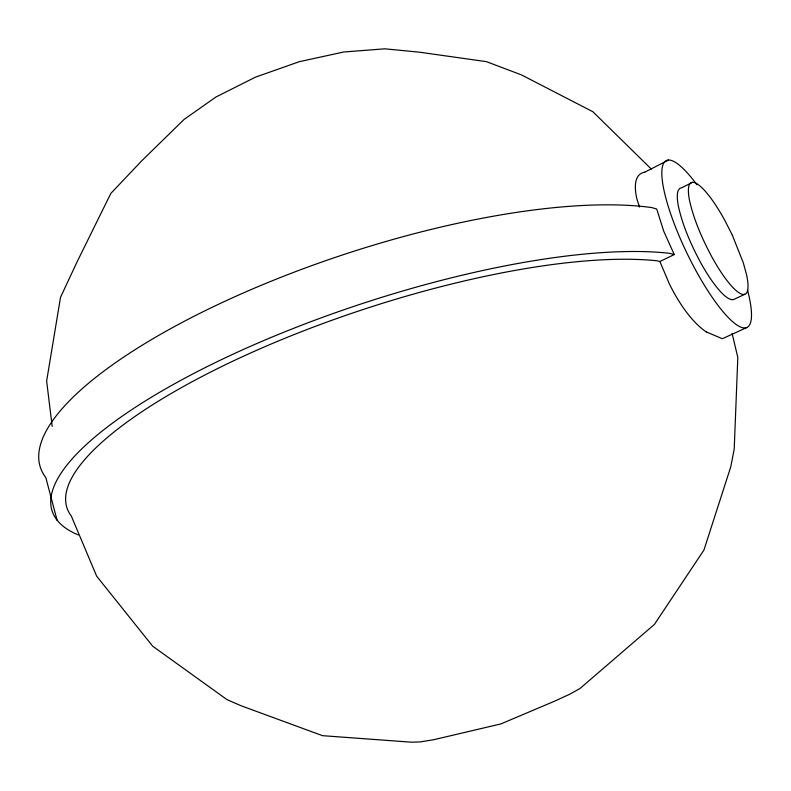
<?xml version="1.0" encoding="UTF-8"?>
<svg xmlns="http://www.w3.org/2000/svg" width="791" height="791" viewBox="0 0 791 791"><rect width="100%" height="100%" fill="white"/><g stroke="black" fill="none" stroke-linecap="round" stroke-linejoin="round"><path stroke-width="1.19" d="M644.655 172.23L668.514 160.059M692.451 182.365L681.516 187.853A61.738 14.475 64.2 0 0 678.253 205.561C682.455 225.287 690.701 243.865 700.094 261.623A61.738 14.475 64.2 0 0 733.722 299.482L744.845 294.292M732.1 333.476L737.815 357.423L734.216 449.031L730.765 466.838L703.95 550.012L654.414 624.425L580.03 688.467L569.56 694.31L554.531 701.202L500.93 723.913L433.626 739.733L420.031 741.938L411.32 742.185L322.56 735.679L241.215 705.809L227.017 699.649L152.643 646.158L96.67 576.184L71.319 516.058A344.925 95.988 -18.2 0 1 260.921 348.416A344.925 95.988 -18.2 0 1 656.975 260.793L659.892 261.524L674.258 254.564L663.748 231.239L656.718 209.051L651.794 207.578A357.453 107.922 -18.1 0 0 238.961 294.905A357.453 107.922 -18.1 0 0 45.789 477.507L57.12 520.349M746.833 327.514L722.371 338.726L706.274 331.923M674.258 254.564L669.374 253.278A360.093 100.358 -18.2 0 0 222.34 359.213A360.093 100.358 -18.2 0 0 78.368 534.943M651.369 169.126L592.874 111.729L521.477 74.908L486.416 61.649L419.27 52.157L384.742 48.815L343.65 52.008L299.295 61.698L255.483 77.142L215.983 96.986L184.066 119.451L141.856 160.702L110.839 193.399L77.024 261.989L60.521 297.307L46.639 381.035L52.196 426.398M659.892 261.524L669.364 283.9A91.163 36.327 69.4 0 0 706.274 331.913M639.543 207.074L636.933 199.144A91.143 28.98 54.1 0 1 644.655 172.24M747.436 289.763A92.666 21.733 64.2 0 1 722.44 310.982A92.666 21.733 64.2 0 1 663.669 188.792A92.666 21.733 64.2 0 1 696.97 184.827M732.387 235.313L725.337 221.351A61.916 14.129 64.2 0 0 689.436 200.004C693.766 219.75 702.052 238.358 711.445 256.165A61.916 14.129 64.2 0 0 740.149 293.441A61.916 14.129 64.2 0 0 746.595 274.912L743.362 262.968L732.387 235.313"/></g></svg>
